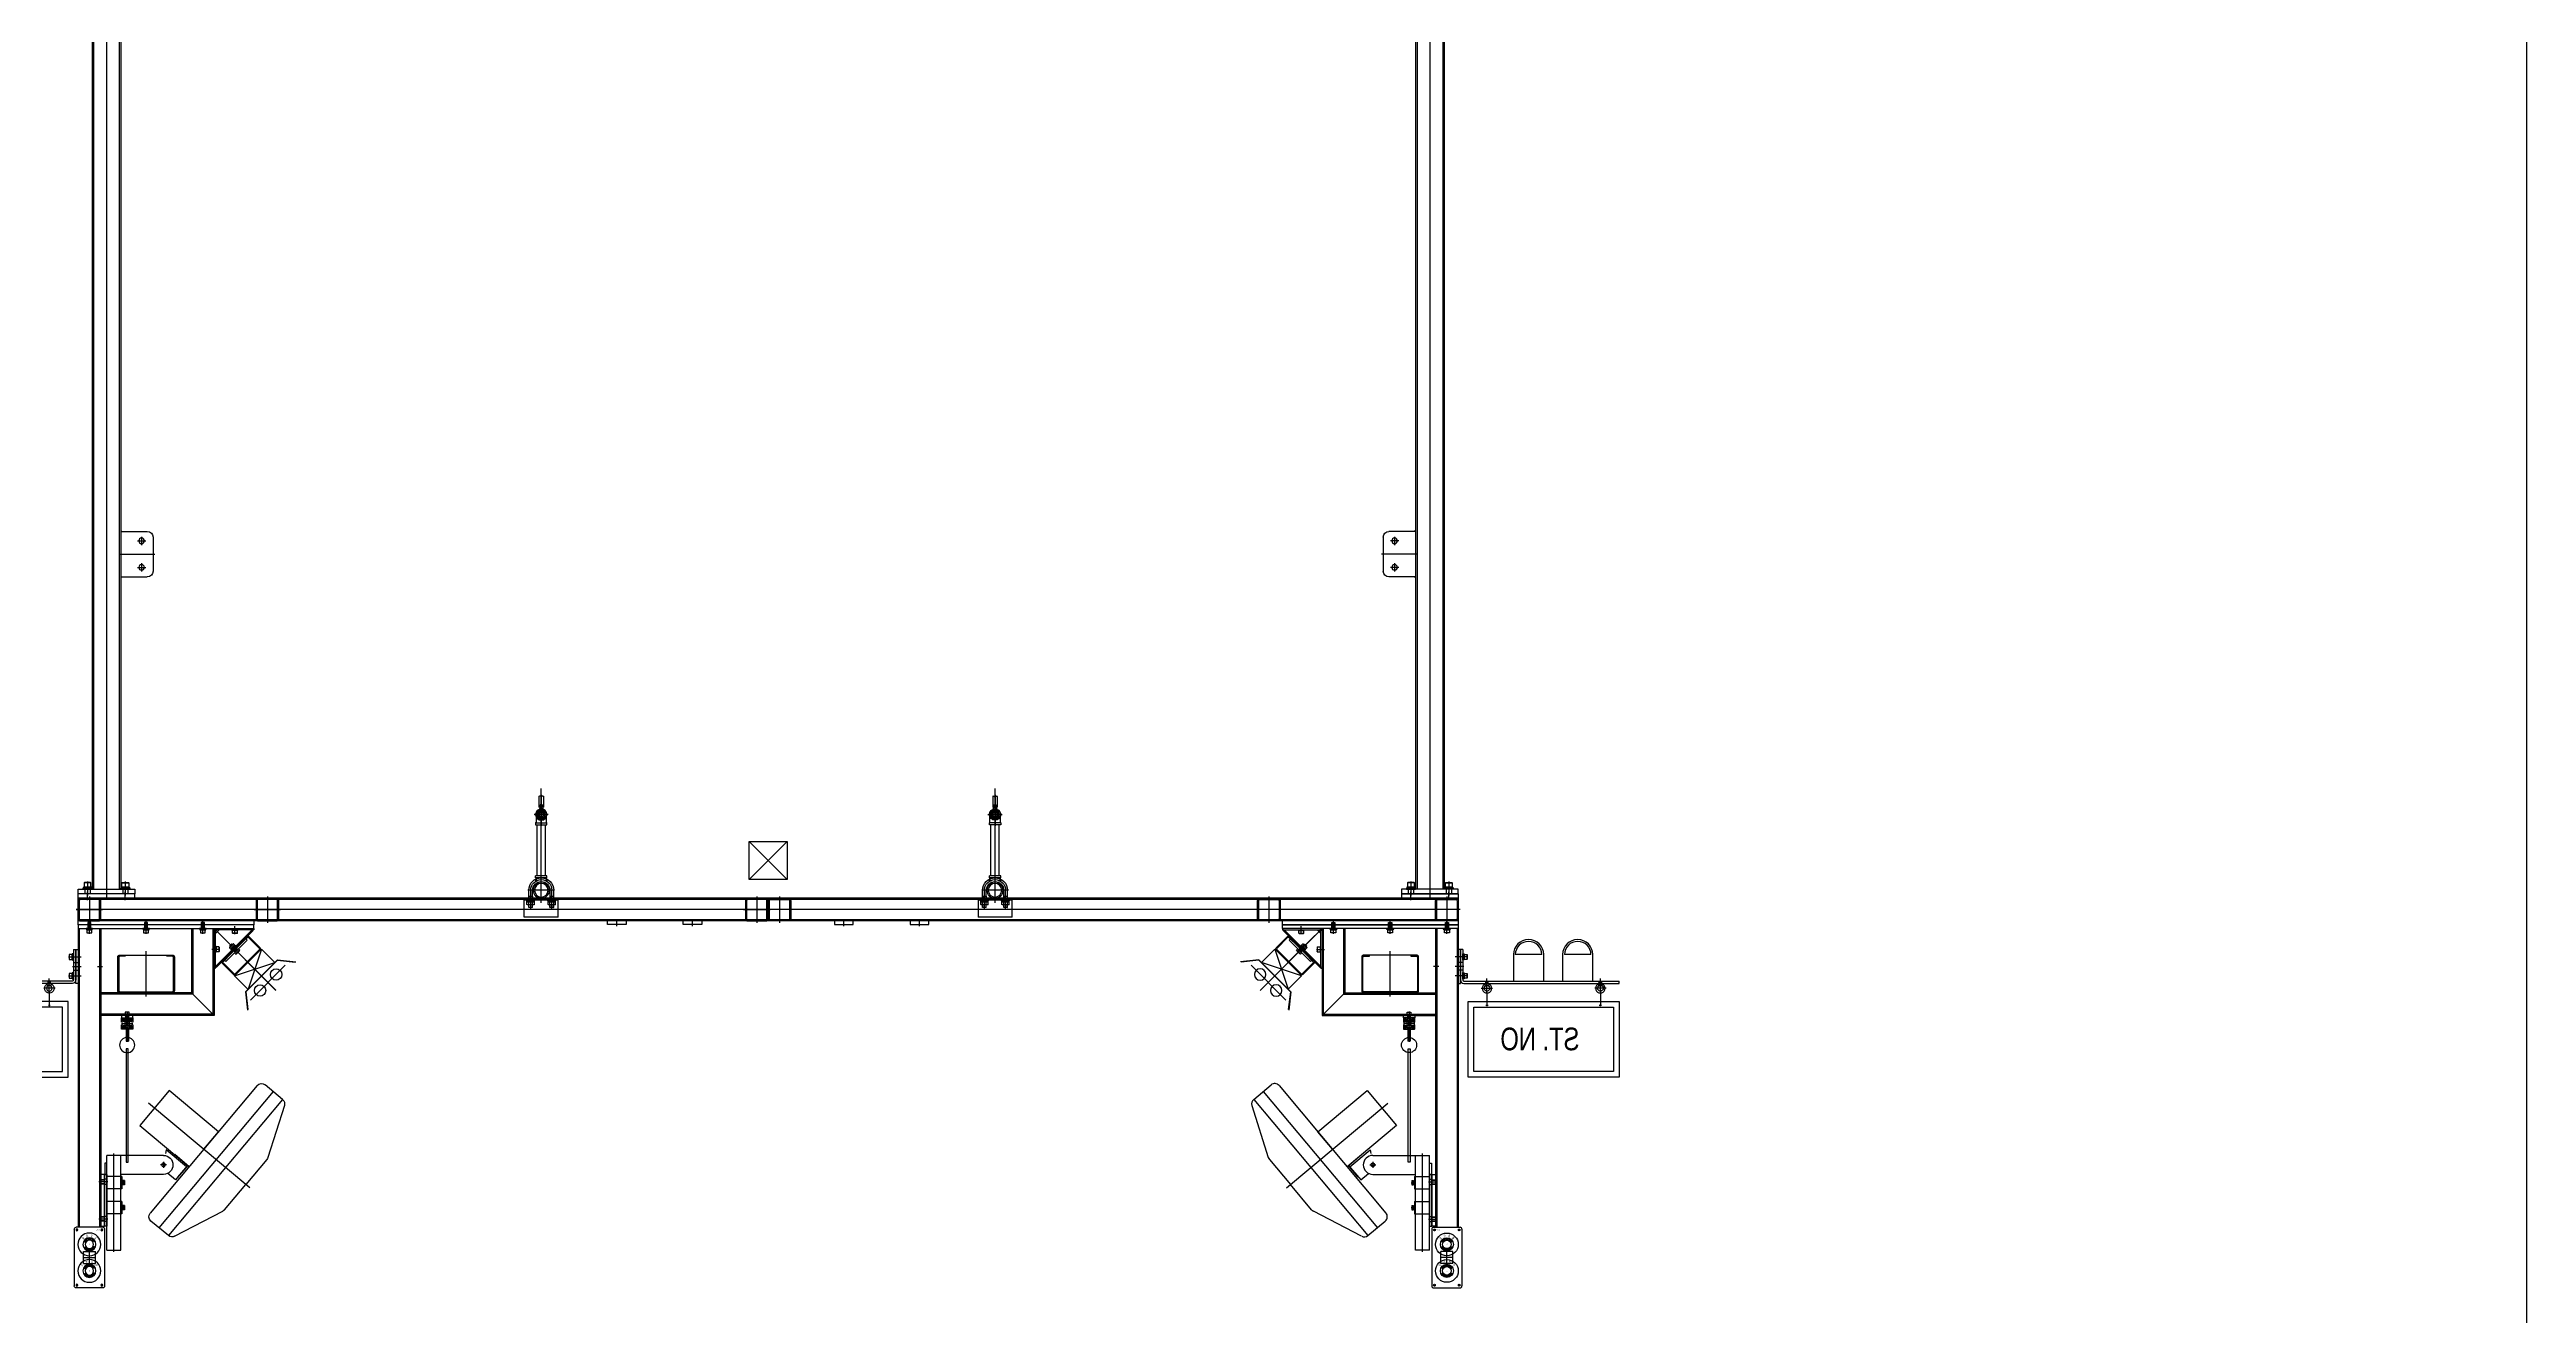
# Model space of a CAD drawing. Header units: millimetres. Extents: x 5349504 to 6791112, y -2212455 to -2153443.
# Drawn here: x 6488861 to 6495411, y -2195997 to -2192649 of the extents above; entities that cross this region are included whole.
import ezdxf
from ezdxf.enums import TextEntityAlignment as Align

# ---------------------------------------------------------------- set-up
doc = ezdxf.new("R2010")
doc.units = ezdxf.units.MM
doc.header["$LTSCALE"] = 400
doc.layers.get('0').update_dxf_attribs({"lineweight": 9})
for name, color, linetype in [('EQUIP', 8, 'Continuous'), ('GRND', 8, 'Continuous'), ('WAL', 3, 'Continuous')]:
    doc.layers.add(name, color=color, linetype=linetype)
doc.styles.add('ROTEM_PEMS', font='', dxfattribs={"width": 0.8})
doc.styles.add('STYLE1', font='', dxfattribs={"width": 0.8, "height": 3})
doc.styles.get('ROTEM_PEMS').set_extended_font_data('Gulim')
doc.styles.get('STYLE1').set_extended_font_data('Gulim')

# ---------------------------------------------------------------- blocks, each defined once
blk = doc.blocks.new('A$C4F3C10AB')
for p, q in [((-6, 48), (-6, 47.5)), ((-6, 47.5), (-6, 19.5)), ((-6, 21), (6, 21)), ((-6, 19.5), (6, 19.5)), ((-5, 49), (5, 49)), ((-4, 19.5), (-4, 16.9)), ((-4, 19.2), (4, 19.2)), ((-3, 25.7), (-3, 21)), ((-3, 21.3), (3, 21.3)), ((-2.7, 26), (2.7, 26)), ((-1.5, 26), (-1.5, 21.3)), ((1.5, 26), (1.5, 21.3)), ((3, 25.7), (3, 21)), ((4, 19.5), (4, 16.9)), ((6, 48), (6, 47.5)), ((6, 47.5), (6, 19.5)), ((6, 21), (6, 19.5))]:
    blk.add_line(p, q)
blk.add_lwpolyline([(15, 0), (10.6, 10.6), (0, 15), (-10.6, 10.6), (-15, 0), (-10.6, -10.6), (0, -15), (10.6, -10.6)], close=True)
for radius in [13.6, 6]:
    blk.add_circle((0, 0), radius)
for centre, radius, start, end in [((-5, 48), 1, 90, 180), ((-10, 16.9), 6, 314.36392, 0), ((-2.7, 25.7), 0.3, 90, 180), ((2.7, 25.7), 0.3, 0, 90), ((10, 16.9), 6, 180, 225.63608), ((5, 48), 1, 0, 90)]:
    blk.add_arc(centre, radius, start, end)
at = {"layer": 'EQUIP'}
for p, q in [((-18.6, 0), (18.6, 0)), ((-6, 47.5), (-4.6, 47.5)), ((-2, 47.5), (1.4, 47.5)), ((0, 52), (0, -18.6)), ((4.9, 47.5), (6, 47.5))]:
    blk.add_line(p, q, dxfattribs=at)
blk = doc.blocks.new('A$C648E51F8')
for p, q in [((-15, -27), (-15, -21.5)), ((15, -21.5), (-15, -21.5)), ((15, -27), (-15, -27)), ((-13.5, -20), (-13.5, -6.5384)), ((13.5, -6.5384), (13.5, -20)), ((15, -21.5), (15, -27))]:
    blk.add_line(p, q)
for radius in [15, 9.3155]:
    blk.add_circle((0, 0), radius)
for centre, start, end in [((-15, -20), 270, 0), ((15.0001, -20), 180, 269.99618028)]:
    blk.add_arc(centre, 1.5001, start, end)
at = {"layer": 'EQUIP'}
for p, q in [((17.5, 0), (-17.5, 0)), ((0, 17.5), (0, -30))]:
    blk.add_line(p, q, dxfattribs=at)
blk.add_circle((0, 0), 10.4775, dxfattribs=at)
blk = doc.blocks.new('A$C08A177C3')
for p, q in [((-6, 68.3), (0, 68.3)), ((-6, 68.3), (-6, -68.3)), ((0, 68.3), (0, -68.3)), ((-53.1, 52.4), (-48.1, 52.4)), ((-53.1, 52.4), (-53.1, 40.3)), ((-53.1, 49.3), (-46, 49.3)), ((-53.1, 43.3), (-46, 43.3)), ((-53.1, 40.3), (-48.1, 40.3)), ((-48.1, 52.4), (-48.1, 40.3)), ((-46, 62.3), (-6, 62.3)), ((-46, 62.3), (-46, 30.3)), ((-46, 30.3), (-6, 30.3)), ((-53.1, -13.6), (-48.1, -13.6)), ((-53.1, -13.6), (-53.1, -25.7)), ((-53.1, -16.7), (-46, -16.7)), ((-53.1, -22.7), (-46, -22.7)), ((-53.1, -25.7), (-48.1, -25.7)), ((-48.1, -13.6), (-48.1, -25.7)), ((-46, -3.7), (-6, -3.7)), ((-46, -3.7), (-46, -35.7)), ((-46, -35.7), (-6, -35.7)), ((-6, -68.3), (0, -68.3))]:
    blk.add_line(p, q)
at = {"layer": 'EQUIP'}
for p, q in [((-54.3, 46.3), (-44.7, 46.3)), ((-44.7, 62.3), (-44.7, 30.3)), ((-9, 48.3), (3, 48.3)), ((-6, 55.3), (0, 55.3)), ((-6, 41.3), (0, 41.3)), ((-54.3, -19.7), (-44.7, -19.7)), ((-44.7, -3.7), (-44.7, -35.7)), ((-9, -49.7), (3, -49.7)), ((-6, -42.7), (0, -42.7)), ((-6, -56.7), (0, -56.7))]:
    blk.add_line(p, q, dxfattribs=at)
blk = doc.blocks.new('A$C5AF6429B')
for p, q in [((-446.4, 273.1), (-400.5, 311.6)), ((-446.4, 273.1), (-144.3, -87)), ((-421.5, 294), (-119.4, -66.1)), ((-379.3, 309.8), (-96.5, -27.3)), ((-276.5, 187.2), (-146.3, 296.5)), ((-146.3, 296.5), (-69.1, 204.6)), ((-451.1, 257.1), (-407.7, 119.8)), ((-69.1, 204.6), (-199.3, 95.3)), ((-192.3, 94.7), (-138.7, 139.7)), ((-192.3, 94.7), (-138.7, 139.7)), ((-138.7, 139.7), (-136.9, 129.8)), ((-404.9, 114.7), (-349, 48)), ((-199.3, 95.3), (-161, 127.4)), ((-195.5, 98.5), (-192.3, 94.7)), ((-195.5, 98.5), (-163.4, 60.2)), ((-169.8, 67.9), (-195.5, 98.5)), ((-163.4, 60.2), (-142.6, 77.6)), ((-131.5, 125), (18.5, 125)), ((-131.5, 75), (-18.5, 75)), ((-18.5, -125), (-18.5, 125)), ((18.5, -125), (18.5, 125)), ((18.5, 105), (23.5, 105)), ((23.5, 75), (18.5, 75)), ((23.5, 105), (23.5, 75)), ((-293.1, -18.6), (-349, 48)), ((-160.9, -88.8), (-288.5, -22.3)), ((-144.3, -87), (-98.3, -48.4)), ((18.5, -125), (-18.5, -125))]:
    blk.add_line(p, q)
at = {"ltscale": 30}
for p, q in [((-237.9, 141.3), (-276.5, 187.2)), ((18.5, 75), (23.5, 75))]:
    blk.add_line(p, q, dxfattribs=at)
blk.add_circle((-131.5, 100), 5)
for centre, radius, start, end in [((-436.8, 261.6), 15, 130, 197.52057), ((-390.8, 300.1), 15, 40, 130), ((-393.4, 124.3), 15, 197.52057, 220), ((-131.5, 100), 25, 90, 270), ((-281.6, -9), 15, 220, 242.47943), ((-108, -36.9), 15, 310, 40), ((-153.9, -75.5), 15, 242.47943, 310)]:
    blk.add_arc(centre, radius, start, end)
at = {"layer": 'EQUIP'}
for p, q in [((-359.7, 39.1), (-92, 263.7)), ((-139.5, 100), (-123.5, 100)), ((-131.5, 108), (-131.5, 92)), ((0, -130), (0, 130))]:
    blk.add_line(p, q, dxfattribs=at)
blk = doc.blocks.new('A$C0B9D6287')
blk.add_blockref('A$C5AF6429B', (0, -25))
at = {"layer": 'EQUIP'}
blk.add_blockref('A$C08A177C3', (24.5, -18.3), dxfattribs=at)
blk = doc.blocks.new('88')
for p, q in [((-385259.2, -164422.1), (-385248.3, -164411.2)), ((-385257.6, -164423.7), (-385246.7, -164412.9)), ((-385197.2, -164363.4), (-385253.7, -164419.9)), ((-385250.6, -164423.1), (-385194, -164366.5)), ((-385248.3, -164411.2), (-385246.7, -164412.9)), ((-385240.7, -164387), (-385237.6, -164390.1)), ((-385240.7, -164387), (-385237.6, -164390.1)), ((-385232.1, -164377), (-385240.1, -164385)), ((-385235.1, -164377), (-385240.1, -164382)), ((-385234.4, -164377), (-385240.1, -164382.7)), ((-385232.1, -164377), (-385240.1, -164385)), ((-385235.1, -164377), (-385240.1, -164382)), ((-385234.4, -164377), (-385240.1, -164382.7)), ((-385239, -164383.8), (-385240.1, -164382.7)), ((-385239, -164383.8), (-385240.1, -164382.7)), ((-385238, -164384.4), (-385234.9, -164387.5)), ((-385238, -164384.4), (-385234.9, -164387.5)), ((-385226.1, -164380.1), (-385237, -164391)), ((-385226.1, -164380.1), (-385237, -164391)), ((-385237, -164391), (-385235.6, -164392.4)), ((-385237, -164391), (-385235.6, -164392.4)), ((-385224, -164380.9), (-385236.2, -164393.1)), ((-385224, -164380.9), (-385236.2, -164393.1)), ((-385235.5, -164393.9), (-385236.2, -164393.1)), ((-385235.5, -164393.9), (-385236.2, -164393.1)), ((-385223.2, -164381.6), (-385235.5, -164393.9)), ((-385227.5, -164381.6), (-385235.5, -164389.6)), ((-385223.2, -164381.6), (-385235.5, -164393.9)), ((-385227.5, -164381.6), (-385235.5, -164389.6)), ((-385234.4, -164377), (-385235.1, -164377)), ((-385234.4, -164377), (-385235.1, -164377)), ((-385233.3, -164378.1), (-385234.4, -164377)), ((-385233.3, -164378.1), (-385234.4, -164377)), ((-385232.7, -164379.1), (-385229.6, -164382.2)), ((-385232.7, -164379.1), (-385229.6, -164382.2)), ((-385231.2, -164385.2), (-385231.2, -164388)), ((-385231.2, -164385.2), (-385231.2, -164388)), ((-385230.5, -164384.5), (-385230.5, -164387.3)), ((-385230.5, -164384.5), (-385230.5, -164387.3)), ((-385230.1, -164376.4), (-385227, -164379.5)), ((-385230.1, -164376.4), (-385227, -164379.5)), ((-385227.6, -164400.1), (-385217, -164389.5)), ((-385227.6, -164400.1), (-385217, -164389.5)), ((-385227.6, -164400.1), (-385217, -164389.5)), ((-385223.8, -164403.9), (-385227.6, -164400.1)), ((-385226.1, -164380.1), (-385224.7, -164381.5)), ((-385226.1, -164380.1), (-385224.7, -164381.5)), ((-385161.3, -164391.6), (-385225.5, -164455.8)), ((-385221.3, -164401.4), (-385225.1, -164397.7)), ((-385223.2, -164381.6), (-385224, -164380.9)), ((-385223.2, -164381.6), (-385224, -164380.9)), ((-385159.6, -164393.3), (-385223.8, -164457.5)), ((-385222.2, -164403), (-385214.1, -164394.9)), ((-385215.7, -164395.8), (-385219.4, -164392)), ((-385213.2, -164393.3), (-385217, -164389.5)), ((-385195, -164357.9), (-385205.9, -164368.8)), ((-385205.9, -164368.8), (-385204.2, -164370.4)), ((-385193.4, -164359.5), (-385204.2, -164370.4)), ((-385197.2, -164363.4), (-385194, -164366.5)), ((-385161.3, -164388.4), (-385190.1, -164359.5)), ((-385159.6, -164386.8), (-385188.5, -164357.9)), ((-385156.4, -164390), (-385120.2, -164426.2)), ((-385230.3, -164457.5), (-385259.2, -164428.6)), ((-385228.7, -164455.8), (-385257.6, -164427)), ((-385253.7, -164419.9), (-385250.6, -164423.1)), ((-385227.1, -164460.7), (-385190.9, -164496.9)), ((-385198.8, -164503.2), (-385113.9, -164418.3)), ((-385113.9, -164418.3), (-385198.8, -164503.2)), ((-385113.5, -164419.6), (-385197.5, -164503.6)), ((-385197.5, -164503.6), (-385113.5, -164419.6)), ((-385113.9, -164418.3), (-385065.7, -164424.1)), ((-385113.5, -164419.6), (-385066.8, -164425.2)), ((-385198.8, -164503.2), (-385193, -164551.4)), ((-385197.5, -164503.6), (-385191.9, -164550.3))]:
    blk.add_line(p, q)
at = {"color": 0}
blk.add_line((-385240.1, -164382), (-385240.1, -164382.7), dxfattribs=at)
for centre in [(-385117.4, -164457.3), (-385159.8, -164499.7)]:
    blk.add_circle(centre, 15)
for centre, radius, start, end in [((-385238.6, -164386.5), 2.17, 75.15279, 194.84721), ((-385238.6, -164386.5), 2.17, 75.15279, 194.84721), ((-385231.1, -164386), 7.06, 102.88975, 167.11025), ((-385231.1, -164386), 7.06, 102.88975, 167.11025), ((-385237, -164388), 2.17, 255.15279, 14.84721), ((-385237, -164388), 2.17, 255.15279, 14.84721), ((-385236.5, -164380.6), 7.06, 282.88975, 347.11025), ((-385236.5, -164380.6), 7.06, 282.88975, 347.11025), ((-385230.6, -164378.5), 2.17, 75.15279, 194.84721), ((-385230.6, -164378.5), 2.17, 75.15279, 194.84721), ((-385229.1, -164380.1), 2.17, 255.15279, 14.84721), ((-385229.1, -164380.1), 2.17, 255.15279, 14.84721), ((-385224.9, -164400.3), 3.74, 287.10511, 342.89489), ((-385231.3, -164385.8), 18.6, 302.59773, 327.40227), ((-385216.8, -164392.2), 3.74, 287.10511, 342.89489), ((-385191.7, -164361.2), 4.6, 45, 135), ((-385191.7, -164361.2), 2.3, 45, 135), ((-385162.9, -164390), 2.3, 315, 45), ((-385162.9, -164390), 4.6, 315, 45), ((-385255.9, -164425.4), 4.6, 135, 225), ((-385255.9, -164425.4), 2.3, 135, 225), ((-385227.1, -164454.2), 4.6, 225, 315), ((-385227.1, -164454.2), 2.3, 225, 315)]:
    blk.add_arc(centre, radius, start, end)
at = {"layer": 'EQUIP'}
for p, q in [((-385281.2, -164335.9), (-385117.8, -164499.3)), ((-385262.4, -164354.7), (-385117.8, -164499.3)), ((-385245.4, -164371.7), (-385118.3, -164498.8)), ((-385238.6, -164383.5), (-385240.1, -164382)), ((-385238.6, -164383.5), (-385240.1, -164382)), ((-385233.6, -164378.5), (-385235.1, -164377)), ((-385233.6, -164378.5), (-385235.1, -164377)), ((-385229, -164395.2), (-385232.9, -164391.3)), ((-385228.3, -164394.5), (-385225.1, -164397.7)), ((-385227.9, -164394.1), (-385224.8, -164397.3)), ((-385221.9, -164388.1), (-385225.8, -164384.2)), ((-385223, -164389.2), (-385219.8, -164392.3)), ((-385222.6, -164388.8), (-385219.4, -164392)), ((-385156.4, -164390), (-385191.7, -164496.1)), ((-385227.1, -164460.7), (-385121, -164425.4)), ((-385185.3, -164525.2), (-385093.2, -164433.1))]:
    blk.add_line(p, q, dxfattribs=at)
blk = doc.blocks.new('A$C01C32EDD')
for p, q in [((-96.8, 8.2), (-96.8, 5)), ((1.8, 8.2), (-96.8, 8.2)), ((-96.8, 5), (1.8, 5)), ((5, -5), (-5, 5)), ((5, -96.8), (5, 1.8)), ((8.2, 1.8), (8.2, -96.8)), ((5, -96.8), (8.2, -96.8)), ((8.2, -96.8), (5, -96.8))]:
    blk.add_line(p, q)
at = {"color": 0}
for p, q in [((-92.3, 5), (-94.5, 2.7)), ((-94.5, 2.7), (2.7, -94.5)), ((5, -92.3), (-92.3, 5)), ((5, -92.3), (2.7, -94.5))]:
    blk.add_line(p, q, dxfattribs=at)
for radius in [6.4, 3.2]:
    blk.add_arc((1.8, 1.8), radius, 0, 90)
at = {"layer": 'EQUIP'}
for p, q in [((-54.5, 3), (-54.5, 5)), ((-54.5, 3), (-39.1, 3)), ((-53.3, -4.4), (-53.3, 3)), ((-48.3, 3), (-46.3, 5)), ((-47.3, 3), (-45.3, 5)), ((-46.8, -6.7), (-46.8, 14.8)), ((-40.3, -4.4), (-40.3, 3)), ((-39.1, 3), (-39.1, 5)), ((-53.3, -4.4), (-52.7, -5)), ((-53.3, -4.4), (-40.3, -4.4)), ((-52.7, -5), (-40.9, -5)), ((-40.3, -4.4), (-40.9, -5)), ((-6.7, -46.8), (14.8, -46.8)), ((-4.4, -40.3), (-5, -40.9)), ((-5, -40.9), (-5, -52.7)), ((-4.4, -53.3), (-5, -52.7)), ((-4.4, -40.3), (-4.4, -53.3)), ((-4.4, -40.3), (3, -40.3)), ((-4.4, -53.3), (3, -53.3)), ((3, -39.1), (5, -39.1)), ((3, -39.1), (3, -54.5)), ((3, -45.3), (5, -47.3)), ((3, -46.3), (5, -48.3)), ((3, -54.5), (5, -54.5))]:
    blk.add_line(p, q, dxfattribs=at)
blk = doc.blocks.new('A$C4E924FA5')
at = {"color": 0, "xscale": -1}
blk.add_blockref('88', (-385273, 164344.1), dxfattribs=at)
blk.add_blockref('A$C01C32EDD', (0, 0))
blk = doc.blocks.new('A$C74090335')
for p, q in [((1.6, 1.6), (3.6, -0.4)), ((1.6, 0.4), (3.6, -1.6)), ((11.1, 6.5), (11.1, -6.5))]:
    blk.add_line(p, q)
for points in [[(1.6, -8.5), (0, -8.5), (0, 8.5), (1.6, 8.5)], [(3.6, -7.7), (1.6, -7.7), (1.6, 7.7), (3.6, 7.7)], [(3.6, 6.5), (11.1, 6.5), (11.6, 6), (11.6, -6), (11.1, -6.5), (3.6, -6.5)]]:
    blk.add_lwpolyline(points, close=True)
at = {"layer": 'EQUIP'}
blk.add_line((13.6, 0), (0, 0), dxfattribs=at)
blk = doc.blocks.new('F5')
at = {"color": 1}
for p, q in [((-90, 70), (-90, 0)), ((-15, 70), (-85, 70)), ((-10, 0), (-10, 70)), ((-90, 0), (-10, 0))]:
    blk.add_line(p, q, dxfattribs=at)
for radius in [40, 35]:
    blk.add_arc((-50, 70), radius, 0, 180, dxfattribs=at)
blk = doc.blocks.new('A$C1E2F09FA')
for p, q in [((0, 45), (0, -36)), ((6, 45), (0, 45)), ((6, 45), (6, -36)), ((9, -39), (420, -39)), ((9, -45), (420, -45)), ((63.8, -45), (64.4, -48.5)), ((63.8, -45.8), (63.8, -45)), ((63.8, -45), (76.2, -45)), ((65.1, -49.5), (74.9, -49.5)), ((70, -50.5), (65.6, -49.7)), ((70, -50.5), (74.4, -49.7)), ((76.2, -45), (75.6, -48.5)), ((76.2, -45.8), (76.2, -45)), ((376.2, -45), (363.8, -45)), ((363.8, -45.8), (363.8, -45)), ((363.8, -45), (364.4, -48.5)), ((374.9, -49.5), (365.1, -49.5)), ((370, -50.5), (365.6, -49.7)), ((370, -50.5), (374.4, -49.7)), ((376.2, -45), (375.6, -48.5)), ((376.2, -45.8), (376.2, -45)), ((420, -45), (420, -39)), ((20, -92.9), (420, -92.9)), ((20, -292.9), (20, -92.9)), ((35, -107.9), (405, -107.9)), ((35, -277.9), (35, -107.9)), ((405, -107.9), (405, -277.9)), ((420, -92.9), (420, -292.9)), ((420, -292.9), (20, -292.9)), ((405, -277.9), (35, -277.9))]:
    blk.add_line(p, q)
at = {"color": 5}
for p, q in [((140, 31), (140, -39)), ((215, 31), (145, 31)), ((220, -39), (220, 31))]:
    blk.add_line(p, q, dxfattribs=at)
for centre, radius in [((70, -58), 7.5), ((370, -58), 7.5), ((70, -102.9), 1.5), ((370, -102.9), 1.5)]:
    blk.add_circle(centre, radius)
for radius in [40, 35]:
    blk.add_arc((180, 31), radius, 0, 180, dxfattribs=at)
for centre, radius, start, end in [((9, -36), 9, 180, 270), ((9, -36), 3, 180, 270), ((70, -58), 12.5, 125.68533, 54.31467), ((61.2, -45.8), 2.5, 305.68533, 0), ((65.8, -48.2), 1.5, 190, 259.61484), ((74.2, -48.2), 1.5, 280.38516, 350), ((78.8, -45.8), 2.5, 180, 234.31467), ((370, -58), 12.5, 125.68533, 54.31467), ((361.2, -45.8), 2.5, 305.68533, 0), ((365.8, -48.2), 1.5, 190, 259.61484), ((374.2, -48.2), 1.5, 280.38516, 350), ((378.8, -45.8), 2.5, 180, 234.31467)]:
    blk.add_arc(centre, radius, start, end)
at = {"layer": 'EQUIP'}
for p, q in [((9, 25), (-3, 25)), ((9, 0), (-3, 0)), ((6, 10), (0, 10)), ((9, -25), (-3, -25)), ((6, -10), (0, -10)), ((54.9, -58), (84.8, -58)), ((67, -45), (67, -39.9)), ((67, -42.5), (73, -42.5)), ((67.6, -42.5), (67, -43.6)), ((67.6, -42.5), (67.6, -39.9)), ((70, -72.1), (70, -32.5)), ((70, -65.5), (70, -102.9)), ((72.4, -42.5), (72.4, -39.9)), ((72.4, -42.5), (73, -43.6)), ((73, -45), (73, -39.9)), ((385.1, -58), (355.2, -58)), ((367, -45), (367, -39.9)), ((367.6, -42.5), (367, -43.6)), ((373, -42.5), (367, -42.5)), ((367.6, -42.5), (367.6, -39.9)), ((370, -72.1), (370, -32.5)), ((370, -65.5), (370, -102.9)), ((372.4, -42.5), (372.4, -39.9)), ((372.4, -42.5), (373, -43.6)), ((373, -45), (373, -39.9))]:
    blk.add_line(p, q, dxfattribs=at)
at = {"extrusion": (0, 0, -1), "xscale": -1, "zscale": -1}
blk.add_blockref('F5', (-360, -39), dxfattribs=at)
at = {"layer": 'EQUIP', "extrusion": (0, 0, -1), "xscale": -1, "zscale": -1}
for p in [(-6, 25), (-6, -25)]:
    blk.add_blockref('A$C74090335', p, dxfattribs=at)
blk = doc.blocks.new('A$C4C5409A0')
at = {"ltscale": 3}
for p, q in [((-75, 94.4), (-75, 5.6)), ((-72.2, 5.6), (-72.2, 94.4)), ((69.4, 100), (-69.4, 100)), ((69.4, 100), (-69.4, 100)), ((-69.4, 97.2), (-55, 97.2)), ((-55, 97.2), (-55, 100)), ((55, 100), (55, 97.2)), ((55, 97.2), (69.4, 97.2)), ((72.2, 94.4), (72.2, 5.6)), ((75, 5.6), (75, 94.4)), ((69.4, 2.8), (-69.4, 2.8)), ((-69.4, 0), (69.4, 0))]:
    blk.add_line(p, q, dxfattribs=at)
blk.add_line((69.4, 100), (-69.4, 100))
for centre, radius, start, end in [((-69.4, 94.4), 5.6, 90, 180), ((-69.4, 94.4), 5.6, 90, 180), ((-69.4, 94.4), 2.8, 90, 180), ((-69.4, 94.4), 2.8, 90, 180), ((69.4, 94.4), 5.6, 0, 90), ((69.4, 94.4), 2.8, 0, 90), ((-69.4, 5.6), 5.6, 180, 270), ((-69.4, 5.6), 2.8, 180, 270), ((69.4, 5.6), 5.6, 270, 360), ((69.4, 5.6), 5.6, 270, 360), ((69.4, 5.6), 2.8, 270, 360)]:
    blk.add_arc(centre, radius, start, end, dxfattribs=at)
at = {"layer": 'EQUIP', "ltscale": 3}
blk.add_line((0, -10), (0, 110), dxfattribs=at)
blk = doc.blocks.new('A$C6BFC61AA')
at = {"layer": 'EQUIP', "ltscale": 4}
for p, q in [((-0.1, 155), (-0.1, 5)), ((4.8, 154.1), (8, 150.9)), ((5, 160), (75, 160)), ((5.8, 155.1), (9, 151.9)), ((70.8, 154.1), (74, 150.9)), ((71.8, 155.1), (75, 151.9)), ((79.9, 155), (79.9, 5)), ((24, 64), (24, 96)), ((56, 96), (24, 96)), ((56, 64), (56, 96)), ((4.8, 8.1), (8, 4.9)), ((5.8, 9.1), (9, 5.9)), ((56, 64), (24, 64)), ((70.8, 8.1), (74, 4.9)), ((71.8, 9.1), (75, 5.9)), ((5, 0), (75, 0))]:
    blk.add_line(p, q, dxfattribs=at)
at = {"layer": 'EQUIP'}
for p, q in [((56, 80), (24, 80)), ((26.4, 122.8), (28.2, 123)), ((26.4, 107.2), (27.2, 108.7)), ((27.2, 108.7), (28.9, 108.6)), ((28.2, 123), (28.9, 121.4)), ((40, 64), (40, 96)), ((52.8, 121.3), (51.1, 121.4)), ((51.8, 107), (51.1, 108.6)), ((53.6, 107.2), (51.8, 107)), ((53.6, 122.8), (52.8, 121.3)), ((26.4, 52.8), (28.2, 53)), ((26.4, 37.2), (27.2, 38.7)), ((27.2, 38.7), (28.9, 38.6)), ((28.2, 53), (28.9, 51.4)), ((52.8, 51.3), (51.1, 51.4)), ((51.8, 37), (51.1, 38.6)), ((53.6, 37.2), (51.8, 37)), ((53.6, 52.8), (52.8, 51.3))]:
    blk.add_line(p, q, dxfattribs=at)
at = {"layer": 'EQUIP', "ltscale": 4}
for centre in [(6.9, 153), (72.9, 153), (6.9, 7), (72.9, 7)]:
    blk.add_circle(centre, 2.47, dxfattribs=at)
at = {"layer": 'EQUIP'}
for centre, radius in [((40, 114.8), 30.2), ((40, 115), 17.3), ((40, 44.8), 30.2), ((40, 45), 17.3)]:
    blk.add_circle(centre, radius, dxfattribs=at)
at = {"layer": 'EQUIP', "ltscale": 0.05}
for centre in [(40, 115), (40, 45)]:
    blk.add_circle(centre, 11.2, dxfattribs=at)
at = {"layer": 'EQUIP', "ltscale": 4}
for centre, start, end in [((4.9, 155), 90, 180), ((74.9, 155), 0, 90), ((4.9, 5), 180, 270), ((74.9, 5), 270, 0)]:
    blk.add_arc(centre, 5, start, end, dxfattribs=at)
at = {"layer": 'EQUIP'}
for centre, radius, start, end in [((40, 115), 15.7, 30, 150), ((40, 115), 15.7, 210, 330), ((40, 115), 12.8, 30, 150), ((40, 115), 12.8, 210, 330), ((40, 45), 15.7, 30, 150), ((40, 45), 15.7, 210, 330), ((40, 45), 12.8, 30, 150), ((40, 45), 12.8, 210, 330)]:
    blk.add_arc(centre, radius, start, end, dxfattribs=at)
at = {"layer": 'EQUIP', "style": 'STYLE1', "width": 0.8}
for s, p in [('-S_01', (16.9, 153.7)), ('3', (40, 115.3)), ('4', (40.1, 44.9))]:
    blk.add_text(s, height=3, dxfattribs=at).set_placement(p, align=Align.MIDDLE_CENTER)
at = {"layer": 'EQUIP', "style": 'STYLE1', "width": 0.7}
for s, rotation, p in [('보', 44.71272, (23.4, 131.8)), ('전', 14.71272, (34, 137.9)), ('호', 344.71272, (46.2, 137.8)), ('출', 314.71272, (56.8, 131.6)), ('상', 16.78807, (33.2, 67.6)), ('정', 342.78807, (46.9, 67.6)), ('비', 50.78807, (21.7, 59.8)), ('지', 308.78807, (58.5, 59.9))]:
    blk.add_text(s, height=6, rotation=rotation, dxfattribs=at).set_placement(p, align=Align.MIDDLE_CENTER)
blk = doc.blocks.new('A$C46CE1730')
for p, q in [((-4, 15.7), (4, 15.7)), ((6.5, -11.1), (-6.5, -11.1)), ((0.4, -1.6), (-1.6, -3.6)), ((1.6, -1.6), (-0.4, -3.6))]:
    blk.add_line(p, q)
for points in [[(-8.5, -1.6), (-8.5, 0), (8.5, 0), (8.5, -1.6)], [(-7.7, -3.6), (-7.7, -1.6), (7.7, -1.6), (7.7, -3.6)], [(6.5, -3.6), (6.5, -11.1), (6, -11.6), (-6, -11.6), (-6.5, -11.1), (-6.5, -3.6)]]:
    blk.add_lwpolyline(points, close=True)
blk.add_lwpolyline([(-4, 0), (-4, 15.7), (-3.3, 16.4), (3.3, 16.4), (4, 15.7), (4, 0)])
at = {"layer": 'EQUIP'}
for p, q in [((-3.3, 0), (-3.3, 16.4)), ((0, -13.6), (0, 18.4)), ((3.3, 0), (3.3, 16.4))]:
    blk.add_line(p, q, dxfattribs=at)
blk = doc.blocks.new('A$C624B68E8')
at = {"lineweight": -3}
blk.add_line((-9, -10), (-6.5, -10), dxfattribs=at)
for points in [[(14.7, -3.2), (12.8, -3.2, 0.414214), (12.5, -3.4), (12.5, -4.8, -0.414214), (12.2, -5.2), (6.7, -5.2, -0.210977), (6.5, -5.1, -0.178142), (4.5, -0.3), (4.2, 0), (4.5, 0.3, -0.178142), (6.5, 5.1, -0.210977), (6.7, 5.2), (12.2, 5.2, -0.414214), (12.5, 4.8), (12.5, 3.4, 0.414214), (12.8, 3.2), (14.7, 3.2, 0.414214), (15, 3.4), (15, 14, 0.414214), (14, 15), (3.4, 15, 0.414214), (3.2, 14.7), (3.2, 12.8, 0.414214), (3.4, 12.5), (4.8, 12.5, -0.414214), (5.2, 12.2), (5.2, 6.7, -0.210977), (5.1, 6.5, -0.178142), (0.3, 4.5), (0, 4.2), (-0.3, 4.5, -0.178142), (-5.1, 6.5, -0.210977), (-5.2, 6.7), (-5.2, 12.2, -0.414214), (-4.8, 12.5), (-3.4, 12.5, 0.414214), (-3.2, 12.8), (-3.2, 14.7, 0.414214), (-3.4, 15), (-14, 15, 0.414214), (-15, 14), (-15, 3.4, 0.414214), (-14.7, 3.2), (-12.8, 3.2, 0.414214), (-12.5, 3.4), (-12.5, 4.8, -0.414214), (-12.2, 5.2), (-6.7, 5.2, -0.210977), (-6.5, 5.1, -0.178142), (-4.5, 0.3), (-4.2, 0), (-4.5, -0.3, -0.178142), (-6.5, -5.1, -0.210977), (-6.7, -5.2), (-12.2, -5.2, -0.414214), (-12.5, -4.8), (-12.5, -3.4, 0.414214), (-12.8, -3.2), (-14.7, -3.2, 0.414214), (-15, -3.4), (-15, -14, 0.414214), (-14, -15), (-3.4, -15, 0.414214), (-3.2, -14.7), (-3.2, -12.8, 0.414214), (-3.4, -12.5), (-4.8, -12.5, -0.414214), (-5.2, -12.2), (-5.2, -6.7, -0.210977), (-5.1, -6.5, -0.178142), (-0.3, -4.5), (0, -4.2), (0.3, -4.5, -0.178142), (5.1, -6.5, -0.210977), (5.2, -6.7), (5.2, -12.2, -0.414214), (4.8, -12.5), (3.4, -12.5, 0.414214), (3.2, -12.8), (3.2, -14.7, 0.414214), (3.4, -15), (14, -15, 0.414214), (15, -14), (15, -3.4, 0.414214)], [(-1.2, -2.2, 0.253025), (1.2, -2.2, -0.331679), (1.5, -2.3), (1.9, -2.6, 0.414214), (2.3, -2.6), (2.6, -2.3, 0.414214), (2.6, -1.9), (2.3, -1.5, -0.331679), (2.2, -1.2, 0.253025), (2.2, 1.2, -0.331679), (2.3, 1.5), (2.6, 1.9, 0.414214), (2.6, 2.3), (2.3, 2.6, 0.414214), (1.9, 2.6), (1.5, 2.3, -0.331679), (1.2, 2.2, 0.253025), (-1.2, 2.2, -0.331679), (-1.5, 2.3), (-1.9, 2.6, 0.414214), (-2.3, 2.6), (-2.6, 2.3, 0.414214), (-2.6, 1.9), (-2.3, 1.5, -0.331679), (-2.2, 1.2, 0.253025), (-2.2, -1.2, -0.331679), (-2.3, -1.5), (-2.6, -1.9, 0.414214), (-2.6, -2.3), (-2.3, -2.6, 0.414214), (-1.9, -2.6), (-1.5, -2.3, -0.331679)]]:
    blk.add_lwpolyline(points, format="xyb", close=True)
for centre in [(-10, 10), (10, 10), (-10, -10), (10, -10)]:
    blk.add_circle(centre, 3)
at = {"layer": 'EQUIP', "lineweight": -3}
for p, q in [((15, 0), (-15, 0)), ((2.8, -2.8), (-3, 3)), ((-2.8, -2.8), (3, 3)), ((0, -15), (0, 15))]:
    blk.add_line(p, q, dxfattribs=at)
at = {"layer": 'EQUIP'}
for p, q in [((-14, 10), (-6, 10)), ((-10, 6), (-10, 14)), ((14, 10), (6, 10)), ((10, 6), (10, 14)), ((-14, -10), (-6, -10)), ((-10, -6), (-10, -14)), ((14, -10), (6, -10)), ((10, -6), (10, -14))]:
    blk.add_line(p, q, dxfattribs=at)
blk = doc.blocks.new('A$C08EB427E')
for p, q in [((-4.75, 0), (4.75, 0)), ((-4.75, 0), (-4.75, -2.5)), ((4.75, 0), (4.75, -2.5)), ((-4.75, -2.5), (-3, -2.5)), ((-3, -2.5), (-3, -36.5)), ((3, -36.5), (-3, -36.5)), ((3, -2.5), (3, -36.5)), ((3, -2.5), (4.75, -2.5))]:
    blk.add_line(p, q)
at = {"layer": 'EQUIP'}
for p, q in [((0, 2), (0, -38.5)), ((-4.75, -27), (4.75, -27)), ((-3, -22.75), (3, -22.75)), ((-3, -31.25), (3, -31.25))]:
    blk.add_line(p, q, dxfattribs=at)
blk = doc.blocks.new('A$C081439E3')
for p, q in [((-5, 8.7), (5, 8.7)), ((-3, 0), (-3, -8.5)), ((-1.2, 1.6), (0.3, 3.1)), ((-0.3, 1.6), (1.2, 3.1)), ((3, 0), (3, -8.5)), ((3, -2.5), (-3, -2.5)), ((3, -14.4), (-3, -14.4)), ((0, -8.5), (0, -13.1))]:
    blk.add_line(p, q)
for points in [[(6.2, 1.6), (6.2, 0), (-6.2, 0), (-6.2, 1.6)], [(6.1, 3.1), (6.1, 1.6), (-6.1, 1.6), (-6.1, 3.1)], [(-5, 3.1), (-5, 8.7), (-4.6, 9.1), (4.6, 9.1), (5, 8.7), (5, 3.1)], [(-5, -8.5), (-5, -13.5), (5, -13.5), (5, -8.5)]]:
    blk.add_lwpolyline(points, close=True)
blk.add_lwpolyline([(-5, -13.1, 0.178633), (0, -13.1, 0.178633), (5, -13.1)], format="xyb")
blk.add_lwpolyline([(3, -13.5), (3, -14.4), (2.5, -14.9), (-2.5, -14.9), (-3, -14.4), (-3, -13.5)])
at = {"layer": 'EQUIP'}
for p, q in [((0, 11.1), (0, -16.9)), ((-2.5, -13.5), (-2.5, -14.9)), ((2.5, -13.5), (2.5, -14.9))]:
    blk.add_line(p, q, dxfattribs=at)
for points in [[(-3, -1.6), (-2.5, -2.5), (-2.5, -8.5)], [(3, -1.6), (2.5, -2.5), (2.5, -8.5)]]:
    blk.add_lwpolyline(points, dxfattribs=at)
blk = doc.blocks.new('A$C74A64798')
at = {"layer": 'EQUIP'}
for p, q in [((-330, 5), (-330, -15)), ((-180, 5), (-180, -15)), ((-30, 5), (-30, -15)), ((-360, -10), (-360, -240)), ((-356.8, -10), (-356.8, -236.8)), ((-303.2, -10), (-303.2, -183.2)), ((-300, -10), (-300, -180)), ((-60, -10), (-60, -800)), ((-56.8, -10), (-56.8, -800)), ((-3.2, -10), (-3.2, -800)), ((0, -10), (0, -800)), ((-51.2, -110), (-65, -110)), ((-56.8, -100), (-60, -100)), ((-56.8, -120), (-60, -120)), ((10.6, -85), (-7.8, -85)), ((11, -110), (-7.8, -110)), ((6, -100), (-3.2, -100)), ((6, -120), (-3.2, -120)), ((-300, -180), (-360, -240)), ((-303.2, -183.2), (-60, -183.2)), ((-300, -180), (-60, -180)), ((10.6, -135), (-7.8, -135)), ((-360, -240), (-60, -240)), ((-356.8, -236.8), (-60, -236.8)), ((-133.5, -246), (-133.5, -240)), ((-130, -248.5), (-130, -237.5)), ((-126.5, -246), (-126.5, -240)), ((-75, -680), (-55, -680)), ((-70, -674), (-60, -674)), ((-70, -674.9), (-60, -674.9)), ((-70, -685.1), (-60, -685.1)), ((-70, -686), (-60, -686)), ((-75, -778), (-55, -778)), ((-70, -772), (-60, -772)), ((-70, -773), (-60, -773)), ((-70, -783.1), (-60, -783.1)), ((-70, -784), (-60, -784))]:
    blk.add_line(p, q, dxfattribs=at)
for points in [[(-465, 0), (0, 0), (0, -10), (-465, -10)], [(0, -155), (6, -155), (6, -65), (0, -65)], [(-145, -240), (-115, -240), (-115, -246), (-145, -246)], [(-132.5, -328), (-127.5, -328), (-127.5, -628), (-132.5, -628)], [(-60, -796.7), (-70, -796.7), (-70, -660), (-60, -660)]]:
    blk.add_lwpolyline(points, close=True, dxfattribs=at)
blk.add_circle((-130, -318), 20, dxfattribs=at)
for name, p in [('A$C46CE1730', (-330, -10)), ('A$C46CE1730', (-180, -10)), ('A$C46CE1730', (-30, -10)), ('A$C624B68E8', (-130, -261)), ('A$C081439E3', (-130, -240)), ('A$C08EB427E', (-130, -271))]:
    blk.add_blockref(name, p, dxfattribs=at)
at = {"layer": 'EQUIP', "extrusion": (0, 0, -1), "xscale": -1, "zscale": -1}
blk.add_blockref('A$C6BFC61AA', (70, -960), dxfattribs=at)
blk = doc.blocks.new('A$C0C9A4EAE')
for points in [[(-30, 23.6, -0.414214), (-23.6, 30), (23.6, 30, -0.414214), (30, 23.6), (30, -23.6, -0.414214), (23.6, -30), (-23.6, -30, -0.414214), (-30, -23.6)], [(-26.8, 23.6, -0.414214), (-23.6, 26.8), (23.6, 26.8, -0.414214), (26.8, 23.6), (26.8, -23.6, -0.414214), (23.6, -26.8), (-23.6, -26.8, -0.414214), (-26.8, -23.6)]]:
    blk.add_lwpolyline(points, format="xyb", close=True)
at = {"layer": 'EQUIP'}
for p, q in [((35, 0), (-35, 0)), ((0, 35), (0, -35))]:
    blk.add_line(p, q, dxfattribs=at)
blk = doc.blocks.new('A$C65083724')
for p, q in [((-9, 16.8), (9, 16.8)), ((-2.3, 2.5), (0.7, 5.5)), ((-0.7, 2.5), (2.3, 5.5))]:
    blk.add_line(p, q)
for points in [[(12, 2.5), (12, 0), (-12, 0), (-12, 2.5)], [(10.8, 5.5), (10.8, 2.5), (-10.8, 2.5), (-10.8, 5.5)], [(-9, 5.5), (-9, 16.8), (-8.3, 17.5), (8.3, 17.5), (9, 16.8), (9, 5.5)]]:
    blk.add_lwpolyline(points, close=True)
at = {"layer": 'EQUIP'}
blk.add_line((0, 20.5), (0, 0), dxfattribs=at)
blk = doc.blocks.new('BL-EQ-SECT_1_20230313')
at = {"layer": 'EQUIP'}
for points in [[(64314.4, 7257.6), (64319.4, 7252.6), (64314.4, 7252.6)], [(67738.1, 7257.6), (67733.1, 7252.6), (67738.1, 7252.6)], [(64314.4, 7127.6), (64319.4, 7132.6), (64314.4, 7132.6)], [(67738.1, 7127.6), (67733.1, 7132.6), (67738.1, 7132.6)]]:
    blk.add_hatch(color=256, dxfattribs=at).paths.add_polyline_path(points)
for p, q in [((64238.1, 11670.1, -13027.4), (64238.1, 6306.6)), ((64242.3, 11670.1, -13027.4), (64242.3, 6306.6)), ((64276.3, 11717.1, -13027.4), (64276.3, 6284.6)), ((64310.2, 11670.1, -13027.4), (64310.2, 6306.6)), ((64314.4, 11670.1, -13027.4), (64314.4, 6306.6)), ((67738.1, 11670.1, -13027.4), (67738.1, 6306.6)), ((67742.3, 11670.1, -13027.4), (67742.3, 6306.6)), ((67776.3, 11717.1, -13027.4), (67776.3, 6284.6)), ((67810.2, 11670.1, -13027.4), (67810.2, 6306.6)), ((67814.4, 11670.1, -13027.4), (67814.4, 6306.6)), ((64314.4, 7252.6), (64384.4, 7252.6)), ((64358.4, 7227.6), (64380.4, 7227.6)), ((64369.4, 7238.6), (64369.4, 7216.6)), ((64399.4, 7237.6), (64399.4, 7147.6)), ((67653.1, 7237.6), (67653.1, 7147.6)), ((67738.1, 7252.6), (67668.1, 7252.6)), ((67694.1, 7227.6), (67672.1, 7227.6)), ((67683.1, 7238.6), (67683.1, 7216.6)), ((64358.4, 7157.6), (64380.4, 7157.6)), ((64369.4, 7168.6), (64369.4, 7146.6)), ((67694.1, 7157.6), (67672.1, 7157.6)), ((67683.1, 7168.6), (67683.1, 7146.6)), ((64314.4, 7132.6), (64384.4, 7132.6)), ((67738.1, 7132.6), (67668.1, 7132.6)), ((65426.3, 6341.9), (65426.3, 6572.9)), ((66626.3, 6341.9), (66626.3, 6572.9)), ((65415.4, 6341.9), (65415.4, 6476.9)), ((65437.1, 6341.9), (65437.1, 6476.9)), ((66076.3, 6432.6), (65976.3, 6332.6)), ((65976.3, 6432.6), (66076.3, 6332.6)), ((66615.4, 6341.9), (66615.4, 6476.9)), ((66637.1, 6341.9), (66637.1, 6476.9)), ((64219.3, 6306.6), (64219.3, 6294.6)), ((64226.3, 6311.6), (64226.3, 6289.6)), ((64226.3, 6277.6), (64226.3, 6299.6)), ((64233.3, 6306.6), (64233.3, 6294.6)), ((64319.3, 6306.6), (64319.3, 6294.6)), ((64326.3, 6311.6), (64326.3, 6289.6)), ((64326.3, 6277.6), (64326.3, 6299.6)), ((64333.3, 6306.6), (64333.3, 6294.6)), ((65390.7, 6303.9), (65461.2, 6303.9)), ((65393.3, 6277.6), (65393.3, 6303.9)), ((65398.3, 6255.8), (65398.3, 6303.9)), ((65403.3, 6277.6), (65403.3, 6303.9)), ((65411.3, 6336.4), (65411.3, 6341.9)), ((65411.3, 6341.9), (65441.3, 6341.9)), ((65411.3, 6336.4), (65441.3, 6336.4)), ((65412.8, 6332.4), (65412.8, 6334.9)), ((65426.3, 6270.4), (65426.3, 6340.3)), ((65439.8, 6332.4), (65439.8, 6334.9)), ((65441.3, 6336.4), (65441.3, 6341.9)), ((65449.3, 6277.6), (65449.3, 6303.9)), ((65454.3, 6255.8), (65454.3, 6303.9)), ((65459.3, 6277.6), (65459.3, 6303.9)), ((66591.3, 6303.9), (66661.8, 6303.9)), ((66593.3, 6277.6), (66593.3, 6303.9)), ((66598.3, 6255.8), (66598.3, 6303.9)), ((66603.3, 6303.9), (66603.3, 6277.6)), ((66611.3, 6341.9), (66641.3, 6341.9)), ((66611.3, 6336.4), (66611.3, 6341.9)), ((66611.3, 6336.4), (66641.3, 6336.4)), ((66612.8, 6332.4), (66612.8, 6334.9)), ((66626.3, 6270.4), (66626.3, 6340.3)), ((66639.8, 6332.4), (66639.8, 6334.9)), ((66641.3, 6336.4), (66641.3, 6341.9)), ((66649.3, 6277.6), (66649.3, 6303.9)), ((66654.3, 6255.8), (66654.3, 6303.9)), ((66659.3, 6277.6), (66659.3, 6303.9)), ((67719.3, 6306.6), (67719.3, 6294.6)), ((67726.3, 6311.6), (67726.3, 6289.6)), ((67726.3, 6277.6), (67726.3, 6299.6)), ((67733.3, 6306.6), (67733.3, 6294.6)), ((67819.3, 6306.6), (67819.3, 6294.6)), ((67826.3, 6311.6), (67826.3, 6289.6)), ((67826.3, 6277.6), (67826.3, 6299.6)), ((67833.3, 6306.6), (67833.3, 6294.6)), ((64196.3, 6252.6), (67856.3, 6252.6)), ((64201.3, 6279.4), (67851.3, 6279.4)), ((64201.3, 6225.8), (67851.3, 6225.8)), ((64231.3, 6208.1), (64231.3, 6227.1)), ((64381.3, 6208.1), (64381.3, 6227.1)), ((64531.3, 6208.1), (64531.3, 6227.1)), ((65381.3, 6232.6), (65381.3, 6282.6)), ((65381.3, 6277.6), (65471.3, 6277.6)), ((65381.3, 6232.6), (65471.3, 6232.6)), ((65387.8, 6275.6), (65387.8, 6277.6)), ((65387.8, 6275.6), (65408.8, 6275.6)), ((65388.5, 6273.1), (65388.5, 6275.6)), ((65388.5, 6273.1), (65408.1, 6273.1)), ((65388.5, 6266.2), (65388.5, 6272)), ((65390.9, 6265.1), (65405.6, 6265.1)), ((65393.3, 6286.9), (65403.3, 6286.9)), ((65393.3, 6258.4), (65393.3, 6265.1)), ((65393.8, 6257.9), (65393.3, 6258.4)), ((65393.3, 6258.4), (65403.3, 6258.4)), ((65393.4, 6266.2), (65393.4, 6272)), ((65393.8, 6257.9), (65402.8, 6257.9)), ((65395.8, 6275.6), (65398.3, 6273.1)), ((65398.3, 6275.6), (65400.8, 6273.1)), ((65403.3, 6258.4), (65402.8, 6257.9)), ((65403.2, 6266.2), (65403.2, 6272)), ((65403.3, 6258.4), (65403.3, 6265.1)), ((65408.1, 6273.1), (65408.1, 6275.6)), ((65408.1, 6266.2), (65408.1, 6272)), ((65408.8, 6275.6), (65408.8, 6277.6)), ((65443.8, 6275.6), (65443.8, 6277.6)), ((65443.8, 6275.6), (65464.8, 6275.6)), ((65444.5, 6273.1), (65444.5, 6275.6)), ((65444.5, 6273.1), (65464.1, 6273.1)), ((65444.5, 6266.2), (65444.5, 6272)), ((65446.9, 6265.1), (65461.6, 6265.1)), ((65449.3, 6286.9), (65459.3, 6286.9)), ((65449.3, 6258.4), (65449.3, 6265.1)), ((65449.3, 6258.4), (65449.8, 6257.9)), ((65449.3, 6258.4), (65459.3, 6258.4)), ((65449.4, 6266.2), (65449.4, 6272)), ((65449.8, 6257.9), (65458.8, 6257.9)), ((65451.8, 6275.6), (65454.3, 6273.1)), ((65454.3, 6275.6), (65456.8, 6273.1)), ((65458.8, 6257.9), (65459.3, 6258.4)), ((65459.2, 6266.2), (65459.2, 6272)), ((65459.3, 6258.4), (65459.3, 6265.1)), ((65464.1, 6273.1), (65464.1, 6275.6)), ((65464.1, 6266.2), (65464.1, 6272)), ((65464.8, 6275.6), (65464.8, 6277.6)), ((65471.3, 6282.6), (65471.3, 6232.6)), ((65626.3, 6208.9), (65626.3, 6227.2)), ((65826.3, 6208.9), (65826.3, 6227.2)), ((66026.3, 6222.6), (66026.3, 6282.6)), ((66226.3, 6208.9), (66226.3, 6227.2)), ((66426.3, 6208.9), (66426.3, 6227.2)), ((66581.3, 6232.6), (66581.3, 6282.6)), ((66581.3, 6277.6), (66671.3, 6277.6)), ((66581.3, 6232.6), (66671.3, 6232.6)), ((66587.8, 6275.6), (66587.8, 6277.6)), ((66587.8, 6275.6), (66608.8, 6275.6)), ((66588.5, 6273.1), (66588.5, 6275.6)), ((66588.5, 6273.1), (66608.1, 6273.1)), ((66588.5, 6266.2), (66588.5, 6272)), ((66590.9, 6265.1), (66605.6, 6265.1)), ((66593.3, 6286.9), (66603.3, 6286.9)), ((66593.3, 6258.4), (66593.3, 6265.1)), ((66593.8, 6257.9), (66593.3, 6258.4)), ((66593.3, 6258.4), (66603.3, 6258.4)), ((66593.4, 6266.2), (66593.4, 6272)), ((66593.8, 6257.9), (66602.8, 6257.9)), ((66598.3, 6275.6), (66595.8, 6273.1)), ((66600.8, 6275.6), (66598.3, 6273.1)), ((66603.3, 6258.4), (66602.8, 6257.9)), ((66603.2, 6266.2), (66603.2, 6272)), ((66603.3, 6258.4), (66603.3, 6265.1)), ((66608.1, 6273.1), (66608.1, 6275.6)), ((66608.1, 6266.2), (66608.1, 6272)), ((66608.8, 6275.6), (66608.8, 6277.6)), ((66643.8, 6275.6), (66643.8, 6277.6)), ((66643.8, 6275.6), (66664.8, 6275.6)), ((66644.5, 6273.1), (66644.5, 6275.6)), ((66644.5, 6273.1), (66664.1, 6273.1)), ((66644.5, 6266.2), (66644.5, 6272)), ((66646.9, 6265.1), (66661.6, 6265.1)), ((66649.3, 6286.9), (66659.3, 6286.9)), ((66649.3, 6258.4), (66649.3, 6265.1)), ((66649.3, 6258.4), (66649.8, 6257.9)), ((66649.3, 6258.4), (66659.3, 6258.4)), ((66649.4, 6266.2), (66649.4, 6272)), ((66649.8, 6257.9), (66658.8, 6257.9)), ((66654.3, 6275.6), (66651.8, 6273.1)), ((66656.8, 6275.6), (66654.3, 6273.1)), ((66658.8, 6257.9), (66659.3, 6258.4)), ((66659.2, 6266.2), (66659.2, 6272)), ((66659.3, 6258.4), (66659.3, 6265.1)), ((66664.1, 6273.1), (66664.1, 6275.6)), ((66664.1, 6266.2), (66664.1, 6272)), ((66664.8, 6275.6), (66664.8, 6277.6)), ((66671.3, 6232.6), (66671.3, 6282.6)), ((67521.3, 6208.1), (67521.3, 6227.1)), ((67671.3, 6208.1), (67671.3, 6227.1)), ((67821.3, 6208.1), (67821.3, 6227.1))]:
    blk.add_line(p, q, dxfattribs=at)
at = {"layer": 'EQUIP', "ltscale": 0.5}
for p, q in [((64309.4, 7192.6), (64404.4, 7192.6)), ((67743.1, 7192.6), (67648.1, 7192.6))]:
    blk.add_line(p, q, dxfattribs=at)
at = {"layer": 'EQUIP'}
for points in [[(65976.3, 6332.6), (66076.3, 6332.6), (66076.3, 6432.6), (65976.3, 6432.6)], [(64351.3, 6294.6), (64201.3, 6294.6), (64201.3, 6306.6), (64351.3, 6306.6)], [(67701.3, 6294.6), (67851.3, 6294.6), (67851.3, 6306.6), (67701.3, 6306.6)]]:
    blk.add_lwpolyline(points, close=True, dxfattribs=at)
for points in [[(64201.3, 6294.6), (64351.3, 6294.6), (64351.3, 6282.6)], [(64201.3, 6294.6), (64201.3, 6212.6), (64666.3, 6212.6), (64666.3, 6222.6)], [(67386.3, 6222.6), (67386.3, 6212.6), (67851.3, 6212.6), (67851.3, 6294.6)], [(67701.3, 6282.6), (67701.3, 6294.6), (67851.3, 6294.6)], [(64201.3, 6282.6), (67851.3, 6282.6)], [(65393.3, 6287.8), (65393.8, 6286.9), (65393.8, 6277.6)], [(65393.8, 6257.9), (65393.8, 6265.1)], [(65403.3, 6287.8), (65402.8, 6286.9), (65402.8, 6277.6)], [(65402.8, 6257.9), (65402.8, 6265.1)], [(65449.3, 6287.8), (65449.8, 6286.9), (65449.8, 6277.6)], [(65449.8, 6257.9), (65449.8, 6265.1)], [(65459.3, 6287.8), (65458.8, 6286.9), (65458.8, 6277.6)], [(65458.8, 6257.9), (65458.8, 6265.1)], [(66593.3, 6287.8), (66593.8, 6286.9), (66593.8, 6277.6)], [(66593.8, 6257.9), (66593.8, 6265.1)], [(66603.3, 6287.8), (66602.8, 6286.9), (66602.8, 6277.6)], [(66602.8, 6257.9), (66602.8, 6265.1)], [(66649.3, 6287.8), (66649.8, 6286.9), (66649.8, 6277.6)], [(66649.8, 6257.9), (66649.8, 6265.1)], [(66659.3, 6287.8), (66658.8, 6286.9), (66658.8, 6277.6)], [(66658.8, 6257.9), (66658.8, 6265.1)], [(64201.3, 6222.6), (67851.3, 6222.6)], [(65650.8, 6222.6), (65650.8, 6213.4), (65601.7, 6213.4), (65601.7, 6222.6)], [(65850.8, 6222.6), (65850.8, 6213.4), (65801.7, 6213.4), (65801.7, 6222.6)], [(66201.7, 6222.6), (66201.7, 6213.4), (66250.8, 6213.4), (66250.8, 6222.6)], [(66401.7, 6222.6), (66401.7, 6213.4), (66450.8, 6213.4), (66450.8, 6222.6)]]:
    blk.add_lwpolyline(points, dxfattribs=at)
for centre, radius in [((64369.4, 7227.6), 7.5), ((67683.1, 7227.6), 7.5), ((64369.4, 7157.6), 7.5), ((67683.1, 7157.6), 7.5), ((65426.3, 6303.9), 21.4), ((65426.3, 6303.9), 17.9), ((66626.3, 6303.9), 21.4), ((66626.3, 6303.9), 17.9)]:
    blk.add_circle(centre, radius, dxfattribs=at)
for centre, radius, start, end in [((64384.4, 7237.6), 15, 0, 90), ((67668.1, 7237.6), 15, 90, 180), ((64384.4, 7147.6), 15, 270, 0), ((67668.1, 7147.6), 15, 180, 270), ((65426.3, 6303.9), 33, 0, 180), ((65426.3, 6303.9), 28, 0, 180), ((65426.3, 6303.9), 23, 0, 180), ((65409.3, 6332.4), 3.5, 270, 0), ((65411.3, 6334.9), 1.5, 0, 90), ((65441.3, 6334.9), 1.5, 90, 180), ((65443.3, 6332.4), 3.5, 180, 270), ((66626.3, 6303.9), 33, 0, 180), ((66626.3, 6303.9), 28, 0, 180), ((66626.3, 6303.9), 23, 0, 180), ((66609.3, 6332.4), 3.5, 270, 0), ((66611.3, 6334.9), 1.5, 0, 90), ((66641.3, 6334.9), 1.5, 90, 180), ((66643.3, 6332.4), 3.5, 180, 270), ((65390.9, 6269.8), 3.28, 41.64179, 138.35821), ((65390.9, 6268.4), 3.28, 221.64179, 318.35821), ((65398.3, 6261.6), 11.5, 64.69489, 115.30511), ((65398.3, 6276.6), 11.5, 244.69489, 295.30511), ((65405.6, 6269.8), 3.28, 41.64179, 138.35821), ((65405.6, 6268.4), 3.28, 221.64179, 318.35821), ((65446.9, 6269.8), 3.28, 41.64179, 138.35821), ((65446.9, 6268.4), 3.28, 221.64179, 318.35821), ((65454.3, 6261.6), 11.5, 64.69489, 115.30511), ((65454.3, 6276.6), 11.5, 244.69489, 295.30511), ((65461.6, 6269.8), 3.28, 41.64179, 138.35821), ((65461.6, 6268.4), 3.28, 221.64179, 318.35821), ((66590.9, 6269.8), 3.28, 41.64179, 138.35821), ((66590.9, 6268.4), 3.28, 221.64179, 318.35821), ((66598.3, 6261.6), 11.5, 64.69489, 115.30511), ((66598.3, 6276.6), 11.5, 244.69489, 295.30511), ((66605.6, 6269.8), 3.28, 41.64179, 138.35821), ((66605.6, 6268.4), 3.28, 221.64179, 318.35821), ((66646.9, 6269.8), 3.28, 41.64179, 138.35821), ((66646.9, 6268.4), 3.28, 221.64179, 318.35821), ((66654.3, 6261.6), 11.5, 64.69489, 115.30511), ((66654.3, 6276.6), 11.5, 244.69489, 295.30511), ((66661.6, 6269.8), 3.28, 41.64179, 138.35821), ((66661.6, 6268.4), 3.28, 221.64179, 318.35821)]:
    blk.add_arc(centre, radius, start, end, dxfattribs=at)
at = {"layer": 'EQUIP', "xscale": -1}
for name, p in [('A$C4F3C10AB', (65426.3, 6503.9)), ('A$C648E51F8', (65426.3, 6503.9)), ('A$C65083724', (67726.3, 6306.6)), ('A$C1E2F09FA', (64195.3, 6102.6)), ('A$C74A64798', (64201.3, 6212.6)), ('A$C4E924FA5', (64569.5, 6194.4)), ('A$C4C5409A0', (64381.3, 6032.6)), ('A$C0B9D6287', (64295.8, 5502.6))]:
    blk.add_blockref(name, p, dxfattribs=at)
at = {"layer": 'EQUIP'}
for name, p in [('A$C4F3C10AB', (66626.3, 6503.9)), ('A$C648E51F8', (66626.3, 6503.9)), ('A$C65083724', (64326.3, 6306.6)), ('A$C4E924FA5', (67483.1, 6194.4)), ('A$C74A64798', (67851.3, 6212.6)), ('A$C1E2F09FA', (67857.3, 6102.6)), ('A$C4C5409A0', (67671.3, 6032.6)), ('A$C0B9D6287', (67756.8, 5502.6))]:
    blk.add_blockref(name, p, dxfattribs=at)
at = {"layer": 'EQUIP', "extrusion": (0, 0, -1), "zscale": -1}
for name, p in [('A$C65083724', (-64226.3, 6306.6)), ('A$C0C9A4EAE', (-64231.3, 6252.6)), ('A$C0C9A4EAE', (-64701.9, 6252.6)), ('A$C0C9A4EAE', (-65996.3, 6252.6))]:
    blk.add_blockref(name, p, dxfattribs=at)
at = {"layer": 'EQUIP', "extrusion": (0, 0, -1), "xscale": -1, "zscale": -1}
for name, p in [('A$C65083724', (-67826.3, 6306.6)), ('A$C0C9A4EAE', (-66056.3, 6252.6)), ('A$C0C9A4EAE', (-67350.7, 6252.6)), ('A$C0C9A4EAE', (-67821.3, 6252.6))]:
    blk.add_blockref(name, p, dxfattribs=at)
at = {"layer": 'EQUIP', "style": 'ROTEM_PEMS', "width": 0.8}
blk.add_text('ST. NO', height=60, dxfattribs=at).set_placement((63880.6, 5880.7))

msp = doc.modelspace()

# ---------------------------------------------------------------- block references
at = {"layer": 'GRND', "xscale": -1}
msp.add_blockref('BL-EQ-SECT_1_20230313', (6556787.5, -2201176.2), dxfattribs=at)

# ---------------------------------------------------------------- next in the draw order: linework, layer by layer
at = {"layer": 'WAL', "ltscale": 1000}
msp.add_line((6495411.3, -2184723.1), (6495411.3, -2197923.6), dxfattribs=at)

doc.saveas('drawing.dxf')
